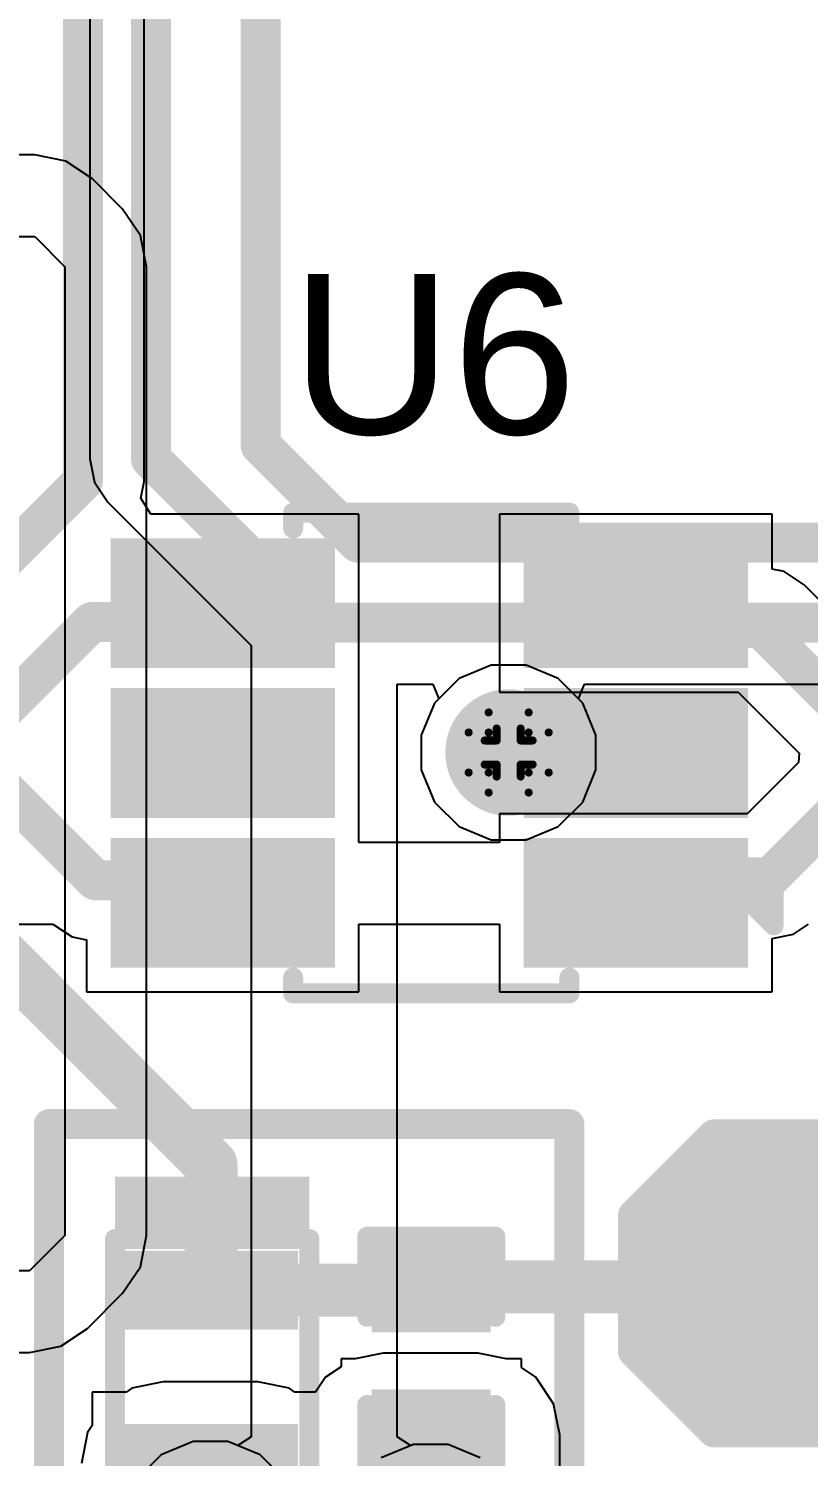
# Model space of a CAD drawing. Header units: inches. Extents: x -3 to 5259, y -3 to 5282.
# Drawn here: x 5.08 to 10.03, y 20.92 to 29.97 of the extents above; entities that cross this region are included whole.
import ezdxf

# ---------------------------------------------------------------- set-up
doc = ezdxf.new("R2010")
doc.units = ezdxf.units.IN
for name, color, linetype in [('Bottom Layer', 5, 'Continuous'), ('Bottom Solder', 6, 'Continuous'), ('Drill Drawing', 1, 'Continuous'), ('Layer 1', 16, 'Continuous'), ('Layer 2', 76, 'Continuous'), ('Top Layer', 1, 'Continuous'), ('Top Overlay', 2, 'Continuous'), ('Top Paste', 8, 'Continuous'), ('Top Solder', 216, 'Continuous'), ('Via Holes', 16, 'Continuous')]:
    doc.layers.add(name, color=color, linetype=linetype)
doc.styles.add('Arial', font='', dxfattribs={"height": 0.2})
doc.styles.get('Arial').set_extended_font_data('Arial')

# ---------------------------------------------------------------- blocks, each defined once
blk = doc.blocks.new('SOT_23_6_22')
at = {"layer": 'Top Layer'}
for points in [[(-1.92, 1.26), (-0.7, 1.26), (-0.7, 0.64), (-1.92, 0.64)], [(0.7, 1.26), (1.92, 1.26), (1.92, 0.64), (0.7, 0.64)], [(-1.92, 0.31), (-0.7, 0.31), (-0.7, -0.31), (-1.92, -0.31)], [(0.7, 0.31), (1.92, 0.31), (1.92, -0.31), (0.7, -0.31)], [(-1.92, -0.64), (-0.7, -0.64), (-0.7, -1.26), (-1.92, -1.26)], [(0.7, -0.64), (1.92, -0.64), (1.92, -1.26), (0.7, -1.26)]]:
    blk.add_hatch(color=1, dxfattribs=at).paths.add_polyline_path(points)
at = {"layer": 'Top Paste'}
for points in [[(-1.92, 1.26), (-0.7, 1.26), (-0.7, 0.64), (-1.92, 0.64)], [(0.7, 1.26), (1.92, 1.26), (1.92, 0.64), (0.7, 0.64)], [(-1.92, 0.31), (-0.7, 0.31), (-0.7, -0.31), (-1.92, -0.31)], [(0.7, 0.31), (1.92, 0.31), (1.92, -0.31), (0.7, -0.31)], [(-1.92, -0.64), (-0.7, -0.64), (-0.7, -1.26), (-1.92, -1.26)], [(0.7, -0.64), (1.92, -0.64), (1.92, -1.26), (0.7, -1.26)]]:
    blk.add_hatch(color=8, dxfattribs=at).paths.add_polyline_path(points)
at = {"layer": 'Top Solder'}
for points in [[(-2.0216, 1.3616), (-0.5984, 1.3616), (-0.5984, 0.5384), (-2.0216, 0.5384)], [(0.5984, 1.3616), (2.0216, 1.3616), (2.0216, 0.5384), (0.5984, 0.5384)], [(-2.0216, 0.4116), (-0.5984, 0.4116), (-0.5984, -0.4116), (-2.0216, -0.4116)], [(0.5984, 0.4116), (2.0216, 0.4116), (2.0216, -0.4116), (0.5984, -0.4116)], [(-2.0216, -0.5384), (-0.5984, -0.5384), (-0.5984, -1.3616), (-2.0216, -1.3616)], [(0.5984, -0.5384), (2.0216, -0.5384), (2.0216, -1.3616), (0.5984, -1.3616)]]:
    blk.add_hatch(color=216, dxfattribs=at).paths.add_polyline_path(points)
at = {"layer": 'Top Overlay'}
for points in [[(0.8636, 1.524, 0.127, 0.127, 0), (-0.889, 1.524, 0.127, 0.127, 0)], [(-0.889, 1.524, 0.127, 0.127, 0), (-0.889, 1.424, 0.127, 0.127, 0)], [(0.8636, 1.524, 0.127, 0.127, 0), (0.8636, 1.424, 0.127, 0.127, 0)], [(-2.0574, 0.9652, 0.127, 0.127, 0), (-2.1844, 1.0922, 0.127, 0.127, 0)], [(-2.1844, 1.0922, 0.127, 0.127, 0), (-2.1844, 0.8382, 0.127, 0.127, 0)], [(-2.0574, 0.9652, 0.127, 0.127, 0), (-2.1844, 0.8382, 0.127, 0.127, 0)], [(-0.889, -1.524, 0.127, 0.127, 0), (-0.889, -1.424, 0.127, 0.127, 0)], [(0.8636, -1.424, 0.127, 0.127, 0), (0.8636, -1.524, 0.127, 0.127, 0)], [(0.8636, -1.524, 0.127, 0.127, 0), (-0.889, -1.524, 0.127, 0.127, 0)]]:
    blk.add_lwpolyline(points, format="xyseb", dxfattribs=at)
for points in [[(-0.9207, 1.524, 0.0635, 0.0635, 1), (-0.8572, 1.524, 0.0635, 0.0635, 1)], [(-0.9207, 1.524, 0.0635, 0.0635, 1), (-0.8572, 1.524, 0.0635, 0.0635, 1)], [(0.8318, 1.524, 0.0635, 0.0635, 1), (0.8953, 1.524, 0.0635, 0.0635, 1)], [(0.8318, 1.524, 0.0635, 0.0635, 1), (0.8953, 1.524, 0.0635, 0.0635, 1)], [(-0.9207, 1.424, 0.0635, 0.0635, 1), (-0.8572, 1.424, 0.0635, 0.0635, 1)], [(0.8318, 1.424, 0.0635, 0.0635, 1), (0.8953, 1.424, 0.0635, 0.0635, 1)], [(-2.2161, 1.0922, 0.0635, 0.0635, 1), (-2.1526, 1.0922, 0.0635, 0.0635, 1)], [(-2.2161, 1.0922, 0.0635, 0.0635, 1), (-2.1526, 1.0922, 0.0635, 0.0635, 1)], [(-2.0892, 0.9652, 0.0635, 0.0635, 1), (-2.0257, 0.9652, 0.0635, 0.0635, 1)], [(-2.0892, 0.9652, 0.0635, 0.0635, 1), (-2.0257, 0.9652, 0.0635, 0.0635, 1)], [(-2.2161, 0.8382, 0.0635, 0.0635, 1), (-2.1526, 0.8382, 0.0635, 0.0635, 1)], [(-2.2161, 0.8382, 0.0635, 0.0635, 1), (-2.1526, 0.8382, 0.0635, 0.0635, 1)], [(-0.9207, -1.424, 0.0635, 0.0635, 1), (-0.8572, -1.424, 0.0635, 0.0635, 1)], [(0.8318, -1.424, 0.0635, 0.0635, 1), (0.8953, -1.424, 0.0635, 0.0635, 1)], [(-0.9207, -1.524, 0.0635, 0.0635, 1), (-0.8572, -1.524, 0.0635, 0.0635, 1)], [(-0.9207, -1.524, 0.0635, 0.0635, 1), (-0.8572, -1.524, 0.0635, 0.0635, 1)], [(0.8318, -1.524, 0.0635, 0.0635, 1), (0.8953, -1.524, 0.0635, 0.0635, 1)], [(0.8318, -1.524, 0.0635, 0.0635, 1), (0.8953, -1.524, 0.0635, 0.0635, 1)]]:
    blk.add_lwpolyline(points, format="xyseb", close=True, dxfattribs=at)
blk = doc.blocks.new('T__________28')
at = {"layer": 'Top Layer'}
blk.add_hatch(color=1, dxfattribs=at).paths.add_polyline_path([(0.381, 0.762), (-0.381, 0.762), (-0.762, 0.381), (-0.762, -0.381), (-0.381, -0.762), (0.381, -0.762), (0.762, -0.381), (0.762, 0.381)])
at = {"layer": 'Top Paste'}
blk.add_hatch(color=8, dxfattribs=at).paths.add_polyline_path([(0.381, 0.762), (-0.381, 0.762), (-0.762, 0.381), (-0.762, -0.381), (-0.381, -0.762), (0.381, -0.762), (0.762, -0.381), (0.762, 0.381)])
at = {"layer": 'Top Solder'}
blk.add_hatch(color=216, dxfattribs=at).paths.add_polyline_path([(0.4318, 0.8636), (-0.4318, 0.8636), (-0.8636, 0.4318), (-0.8636, -0.4318), (-0.4318, -0.8636), (0.4318, -0.8636), (0.8636, -0.4318), (0.8636, 0.4318)])
at = {"layer": 'Top Overlay'}
for points in [[(-0.9398, 0.4318, 0.2, 0.2, 0), (-0.4318, 0.9398, 0.2, 0.2, 0)], [(-0.4318, 0.9398, 0.2, 0.2, 0), (0.4318, 0.9398, 0.2, 0.2, 0)], [(0.4318, 0.9398, 0.2, 0.2, 0), (0.9398, 0.4318, 0.2, 0.2, 0)], [(-0.9398, -0.4318, 0.2, 0.2, 0), (-0.9398, 0.4318, 0.2, 0.2, 0)], [(0.9398, -0.4318, 0.2, 0.2, 0), (0.9398, 0.4318, 0.2, 0.2, 0)], [(-0.9398, -0.4318, 0.2, 0.2, 0), (-0.4318, -0.9398, 0.2, 0.2, 0)], [(0.4318, -0.9398, 0.2, 0.2, 0), (0.9398, -0.4318, 0.2, 0.2, 0)], [(-0.4318, -0.9398, 0.2, 0.2, 0), (0.4318, -0.9398, 0.2, 0.2, 0)]]:
    blk.add_lwpolyline(points, format="xyseb", dxfattribs=at)
for points in [[(-0.4818, 0.9398, 0.1, 0.1, 1), (-0.3818, 0.9398, 0.1, 0.1, 1)], [(-0.4818, 0.9398, 0.1, 0.1, 1), (-0.3818, 0.9398, 0.1, 0.1, 1)], [(0.3818, 0.9398, 0.1, 0.1, 1), (0.4818, 0.9398, 0.1, 0.1, 1)], [(0.3818, 0.9398, 0.1, 0.1, 1), (0.4818, 0.9398, 0.1, 0.1, 1)], [(-0.9898, 0.4318, 0.1, 0.1, 1), (-0.8898, 0.4318, 0.1, 0.1, 1)], [(-0.9898, 0.4318, 0.1, 0.1, 1), (-0.8898, 0.4318, 0.1, 0.1, 1)], [(0.8898, 0.4318, 0.1, 0.1, 1), (0.9898, 0.4318, 0.1, 0.1, 1)], [(0.8898, 0.4318, 0.1, 0.1, 1), (0.9898, 0.4318, 0.1, 0.1, 1)], [(-0.9898, -0.4318, 0.1, 0.1, 1), (-0.8898, -0.4318, 0.1, 0.1, 1)], [(-0.9898, -0.4318, 0.1, 0.1, 1), (-0.8898, -0.4318, 0.1, 0.1, 1)], [(0.8898, -0.4318, 0.1, 0.1, 1), (0.9898, -0.4318, 0.1, 0.1, 1)], [(0.8898, -0.4318, 0.1, 0.1, 1), (0.9898, -0.4318, 0.1, 0.1, 1)], [(-0.4818, -0.9398, 0.1, 0.1, 1), (-0.3818, -0.9398, 0.1, 0.1, 1)], [(-0.4818, -0.9398, 0.1, 0.1, 1), (-0.3818, -0.9398, 0.1, 0.1, 1)], [(0.3818, -0.9398, 0.1, 0.1, 1), (0.4818, -0.9398, 0.1, 0.1, 1)], [(0.3818, -0.9398, 0.1, 0.1, 1), (0.4818, -0.9398, 0.1, 0.1, 1)]]:
    blk.add_lwpolyline(points, format="xyseb", close=True, dxfattribs=at)
blk = doc.blocks.new('D_____1610_209')
at = {"layer": 'Top Layer'}
for points in [[(-0.75, -0.5), (-0.75, 0.5), (-0.35, 0.5), (-0.35, -0.5)], [(0.35, -0.5), (0.35, 0.5), (0.75, 0.5), (0.75, -0.5)]]:
    blk.add_hatch(color=1, dxfattribs=at).paths.add_polyline_path(points)
at = {"layer": 'Top Overlay'}
blk.add_hatch(color=2, dxfattribs=at).paths.add_polyline_path([(-1.27, -0.6096), (-0.8739, -0.6096), (-0.8739, 0.6239), (-1.27, 0.6239)])
at = {"layer": 'Top Paste'}
for points in [[(-0.75, -0.5), (-0.75, 0.5), (-0.35, 0.5), (-0.35, -0.5)], [(0.35, -0.5), (0.35, 0.5), (0.75, 0.5), (0.75, -0.5)]]:
    blk.add_hatch(color=8, dxfattribs=at).paths.add_polyline_path(points)
at = {"layer": 'Top Solder'}
for points in [[(-0.8008, -0.5508), (-0.8008, 0.5508), (-0.2992, 0.5508), (-0.2992, -0.5508)], [(0.2992, -0.5508), (0.2992, 0.5508), (0.8008, 0.5508), (0.8008, -0.5508)]]:
    blk.add_hatch(color=216, dxfattribs=at).paths.add_polyline_path(points)
at = {"layer": 'Top Overlay'}
for points in [[(-0.8739, -0.6096, 0.127, 0.127, 0), (-0.8739, 0.6238, 0.127, 0.127, 0)], [(0.8778, 0.6238, 0.127, 0.127, 0), (-0.8739, 0.6238, 0.127, 0.127, 0)], [(0.8778, -0.6096, 0.127, 0.127, 0), (0.8778, 0.6238, 0.127, 0.127, 0)], [(0.8778, -0.6096, 0.127, 0.127, 0), (-0.8739, -0.6096, 0.127, 0.127, 0)]]:
    blk.add_lwpolyline(points, format="xyseb", dxfattribs=at)
for points in [[(-0.9056, 0.6238, 0.0635, 0.0635, 1), (-0.8421, 0.6238, 0.0635, 0.0635, 1)], [(-0.9056, 0.6238, 0.0635, 0.0635, 1), (-0.8421, 0.6238, 0.0635, 0.0635, 1)], [(0.8461, 0.6238, 0.0635, 0.0635, 1), (0.9096, 0.6238, 0.0635, 0.0635, 1)], [(0.8461, 0.6238, 0.0635, 0.0635, 1), (0.9096, 0.6238, 0.0635, 0.0635, 1)], [(-0.9056, -0.6096, 0.0635, 0.0635, 1), (-0.8421, -0.6096, 0.0635, 0.0635, 1)], [(-0.9056, -0.6096, 0.0635, 0.0635, 1), (-0.8421, -0.6096, 0.0635, 0.0635, 1)], [(0.8461, -0.6096, 0.0635, 0.0635, 1), (0.9096, -0.6096, 0.0635, 0.0635, 1)], [(0.8461, -0.6096, 0.0635, 0.0635, 1), (0.9096, -0.6096, 0.0635, 0.0635, 1)]]:
    blk.add_lwpolyline(points, format="xyseb", close=True, dxfattribs=at)
blk = doc.blocks.new('C___0402_247')
at = {"layer": 'Top Layer'}
for points in [[(-0.6985, -0.3175), (-0.6985, 0.3175), (-0.2413, 0.3175), (-0.2413, -0.3175)], [(0.2413, -0.3175), (0.2413, 0.3175), (0.6985, 0.3175), (0.6985, -0.3175)]]:
    blk.add_hatch(color=1, dxfattribs=at).paths.add_polyline_path(points)
at = {"layer": 'Top Paste'}
for points in [[(-0.6985, -0.3175), (-0.6985, 0.3175), (-0.2413, 0.3175), (-0.2413, -0.3175)], [(0.2413, -0.3175), (0.2413, 0.3175), (0.6985, 0.3175), (0.6985, -0.3175)]]:
    blk.add_hatch(color=8, dxfattribs=at).paths.add_polyline_path(points)
at = {"layer": 'Top Solder'}
for points in [[(-0.7585, -0.3775), (-0.7585, 0.3775), (-0.1813, 0.3775), (-0.1813, -0.3775)], [(0.1813, -0.3775), (0.1813, 0.3775), (0.7585, 0.3775), (0.7585, -0.3775)]]:
    blk.add_hatch(color=216, dxfattribs=at).paths.add_polyline_path(points)
at = {"layer": 'Top Overlay'}
for points in [[(-0.7874, -0.4064, 0.127, 0.127, 0), (-0.7874, 0.4064, 0.127, 0.127, 0)], [(-0.2794, 0.4064, 0.127, 0.127, 0), (-0.7874, 0.4064, 0.127, 0.127, 0)], [(0.7874, 0.4064, 0.127, 0.127, 0), (0.2794, 0.4064, 0.127, 0.127, 0)], [(0.7874, -0.4064, 0.127, 0.127, 0), (0.7874, 0.4064, 0.127, 0.127, 0)], [(-0.2794, -0.4064, 0.127, 0.127, 0), (-0.7874, -0.4064, 0.127, 0.127, 0)], [(0.7874, -0.4064, 0.127, 0.127, 0), (0.2794, -0.4064, 0.127, 0.127, 0)]]:
    blk.add_lwpolyline(points, format="xyseb", dxfattribs=at)
for points in [[(-0.8191, 0.4064, 0.0635, 0.0635, 1), (-0.7556, 0.4064, 0.0635, 0.0635, 1)], [(-0.8191, 0.4064, 0.0635, 0.0635, 1), (-0.7556, 0.4064, 0.0635, 0.0635, 1)], [(-0.3111, 0.4064, 0.0635, 0.0635, 1), (-0.2477, 0.4064, 0.0635, 0.0635, 1)], [(0.2477, 0.4064, 0.0635, 0.0635, 1), (0.3111, 0.4064, 0.0635, 0.0635, 1)], [(0.7556, 0.4064, 0.0635, 0.0635, 1), (0.8191, 0.4064, 0.0635, 0.0635, 1)], [(0.7556, 0.4064, 0.0635, 0.0635, 1), (0.8191, 0.4064, 0.0635, 0.0635, 1)], [(-0.8191, -0.4064, 0.0635, 0.0635, 1), (-0.7556, -0.4064, 0.0635, 0.0635, 1)], [(-0.8191, -0.4064, 0.0635, 0.0635, 1), (-0.7556, -0.4064, 0.0635, 0.0635, 1)], [(-0.3111, -0.4064, 0.0635, 0.0635, 1), (-0.2477, -0.4064, 0.0635, 0.0635, 1)], [(0.2477, -0.4064, 0.0635, 0.0635, 1), (0.3111, -0.4064, 0.0635, 0.0635, 1)], [(0.7556, -0.4064, 0.0635, 0.0635, 1), (0.8191, -0.4064, 0.0635, 0.0635, 1)], [(0.7556, -0.4064, 0.0635, 0.0635, 1), (0.8191, -0.4064, 0.0635, 0.0635, 1)]]:
    blk.add_lwpolyline(points, format="xyseb", close=True, dxfattribs=at)

msp = doc.modelspace()

# ---------------------------------------------------------------- hatches: boundary and pattern name
at = {"layer": 'Bottom Layer'}
h = msp.add_hatch(color=5, dxfattribs=at)
edge = h.paths.add_edge_path()
edge.add_arc((8.1234, 25.3842), 0.3, 0, 360)
at = {"layer": 'Bottom Solder'}
h = msp.add_hatch(color=6, dxfattribs=at)
edge = h.paths.add_edge_path()
edge.add_arc((8.1234, 25.3842), 0.4016, 0, 360)
at = {"layer": 'Layer 1'}
h = msp.add_hatch(color=16, dxfattribs=at)
edge = h.paths.add_edge_path()
edge.add_arc((8.1234, 25.3842), 0.3, 0, 360)
at = {"layer": 'Layer 2'}
h = msp.add_hatch(color=76, dxfattribs=at)
edge = h.paths.add_edge_path()
edge.add_arc((8.1234, 25.3842), 0.3, 0, 360)
at = {"layer": 'Top Layer'}
h = msp.add_hatch(color=1, dxfattribs=at)
edge = h.paths.add_edge_path()
edge.add_arc((8.1234, 25.3842), 0.3, 0, 360)
for points in [[(8.93, 25.0835), (8.93, 25.6856), (8.1234, 25.6856), (8.1234, 25.0835)], [(7.9301, 21.0566), (7.328, 21.0566), (7.328, 20.4423), (7.9301, 20.4423)]]:
    msp.add_hatch(color=1, dxfattribs=at).paths.add_polyline_path(points)
at = {"layer": 'Top Solder'}
h = msp.add_hatch(color=216, dxfattribs=at)
edge = h.paths.add_edge_path()
edge.add_arc((8.1234, 25.3842), 0.4016, 0, 360)
at = {"layer": 'Via Holes'}
h = msp.add_hatch(color=7, dxfattribs=at)
edge = h.paths.add_edge_path()
edge.add_arc((8.1234, 25.3842), 0.15, 0, 360)

# ---------------------------------------------------------------- linework, layer by layer
at = {"layer": 'Bottom Layer'}
for p, q in [((8.0132, 25.9382), (7.8095, 25.8539)), ((8.2336, 25.9382), (8.0132, 25.9382)), ((8.4372, 25.8539), (8.2336, 25.9382)), ((7.8095, 25.8539), (7.6537, 25.698)), ((8.593, 25.698), (8.4372, 25.8539)), ((7.6537, 25.698), (7.5694, 25.4944)), ((8.6774, 25.4944), (8.593, 25.698)), ((7.5694, 25.4944), (7.5694, 25.274)), ((8.6774, 25.274), (8.6774, 25.4944)), ((7.5694, 25.274), (7.6537, 25.0704)), ((8.593, 25.0704), (8.6774, 25.274)), ((7.6537, 25.0704), (7.8095, 24.9146)), ((8.4372, 24.9146), (8.593, 25.0704)), ((7.8095, 24.9146), (8.0132, 24.8302)), ((8.2336, 24.8302), (8.4372, 24.9146)), ((8.0132, 24.8302), (8.2336, 24.8302)), ((6.1222, 21.0148), (5.9186, 20.9305)), ((6.3426, 21.0148), (6.1222, 21.0148)), ((6.5462, 20.9305), (6.3426, 21.0148)), ((5.9186, 20.9305), (5.7628, 20.7746)), ((6.7021, 20.7746), (6.5462, 20.9305)), ((7.5192, 20.9964), (7.3156, 20.912)), ((7.7396, 20.9964), (7.5192, 20.9964)), ((7.9432, 20.912), (7.7396, 20.9964))]:
    msp.add_line(p, q, dxfattribs=at)
at = {"layer": 'Drill Drawing'}
for points in [[(7.9964, 25.5112, 0.0508, 0.0508, 0), (7.9964, 25.6382, 0.0508, 0.0508, 0)], [(7.9964, 25.6382, 0.0508, 0.0508, 0), (8.2504, 25.6382, 0.0508, 0.0508, 0)], [(8.2504, 25.5112, 0.0508, 0.0508, 0), (8.2504, 25.6382, 0.0508, 0.0508, 0)], [(7.8694, 25.2572, 0.0508, 0.0508, 0), (7.8694, 25.5112, 0.0508, 0.0508, 0)], [(7.8694, 25.5112, 0.0508, 0.0508, 0), (7.9964, 25.5112, 0.0508, 0.0508, 0)], [(8.0472, 25.4604, 0.0508, 0.0508, 0), (8.0472, 25.5366, 0.0508, 0.0508, 0)], [(8.0472, 25.5366, 0.0508, 0.0508, 0), (8.1996, 25.5366, 0.0508, 0.0508, 0)], [(8.1996, 25.4604, 0.0508, 0.0508, 0), (8.1996, 25.5366, 0.0508, 0.0508, 0)], [(8.2504, 25.5112, 0.0508, 0.0508, 0), (8.3774, 25.5112, 0.0508, 0.0508, 0)], [(8.3774, 25.2572, 0.0508, 0.0508, 0), (8.3774, 25.5112, 0.0508, 0.0508, 0)], [(7.971, 25.308, 0.0508, 0.0508, 0), (7.971, 25.4604, 0.0508, 0.0508, 0)], [(7.971, 25.4604, 0.0508, 0.0508, 0), (8.0472, 25.4604, 0.0508, 0.0508, 0)], [(8.1996, 25.4604, 0.0508, 0.0508, 0), (8.2758, 25.4604, 0.0508, 0.0508, 0)], [(8.2758, 25.308, 0.0508, 0.0508, 0), (8.2758, 25.4604, 0.0508, 0.0508, 0)], [(7.8694, 25.2572, 0.0508, 0.0508, 0), (7.9964, 25.2572, 0.0508, 0.0508, 0)], [(7.971, 25.308, 0.0508, 0.0508, 0), (8.0472, 25.308, 0.0508, 0.0508, 0)], [(7.9964, 25.1302, 0.0508, 0.0508, 0), (7.9964, 25.2572, 0.0508, 0.0508, 0)], [(8.0472, 25.2318, 0.0508, 0.0508, 0), (8.0472, 25.308, 0.0508, 0.0508, 0)], [(8.1996, 25.308, 0.0508, 0.0508, 0), (8.2758, 25.308, 0.0508, 0.0508, 0)], [(8.1996, 25.2318, 0.0508, 0.0508, 0), (8.1996, 25.308, 0.0508, 0.0508, 0)], [(8.2504, 25.2572, 0.0508, 0.0508, 0), (8.3774, 25.2572, 0.0508, 0.0508, 0)], [(8.2504, 25.1302, 0.0508, 0.0508, 0), (8.2504, 25.2572, 0.0508, 0.0508, 0)], [(8.0472, 25.2318, 0.0508, 0.0508, 0), (8.1996, 25.2318, 0.0508, 0.0508, 0)], [(7.9964, 25.1302, 0.0508, 0.0508, 0), (8.2504, 25.1302, 0.0508, 0.0508, 0)]]:
    msp.add_lwpolyline(points, format="xyseb", dxfattribs=at)
for points in [[(7.9837, 25.6382, 0.0254, 0.0254, 1), (8.0091, 25.6382, 0.0254, 0.0254, 1)], [(7.9837, 25.6382, 0.0254, 0.0254, 1), (8.0091, 25.6382, 0.0254, 0.0254, 1)], [(8.2377, 25.6382, 0.0254, 0.0254, 1), (8.2631, 25.6382, 0.0254, 0.0254, 1)], [(8.2377, 25.6382, 0.0254, 0.0254, 1), (8.2631, 25.6382, 0.0254, 0.0254, 1)], [(7.8567, 25.5112, 0.0254, 0.0254, 1), (7.8821, 25.5112, 0.0254, 0.0254, 1)], [(7.8567, 25.5112, 0.0254, 0.0254, 1), (7.8821, 25.5112, 0.0254, 0.0254, 1)], [(7.9837, 25.5112, 0.0254, 0.0254, 1), (8.0091, 25.5112, 0.0254, 0.0254, 1)], [(7.9837, 25.5112, 0.0254, 0.0254, 1), (8.0091, 25.5112, 0.0254, 0.0254, 1)], [(8.0345, 25.5366, 0.0254, 0.0254, 1), (8.0599, 25.5366, 0.0254, 0.0254, 1)], [(8.0345, 25.5366, 0.0254, 0.0254, 1), (8.0599, 25.5366, 0.0254, 0.0254, 1)], [(8.1869, 25.5366, 0.0254, 0.0254, 1), (8.2123, 25.5366, 0.0254, 0.0254, 1)], [(8.1869, 25.5366, 0.0254, 0.0254, 1), (8.2123, 25.5366, 0.0254, 0.0254, 1)], [(8.2377, 25.5112, 0.0254, 0.0254, 1), (8.2631, 25.5112, 0.0254, 0.0254, 1)], [(8.2377, 25.5112, 0.0254, 0.0254, 1), (8.2631, 25.5112, 0.0254, 0.0254, 1)], [(8.3647, 25.5112, 0.0254, 0.0254, 1), (8.3901, 25.5112, 0.0254, 0.0254, 1)], [(8.3647, 25.5112, 0.0254, 0.0254, 1), (8.3901, 25.5112, 0.0254, 0.0254, 1)], [(7.9583, 25.4604, 0.0254, 0.0254, 1), (7.9837, 25.4604, 0.0254, 0.0254, 1)], [(7.9583, 25.4604, 0.0254, 0.0254, 1), (7.9837, 25.4604, 0.0254, 0.0254, 1)], [(8.0345, 25.4604, 0.0254, 0.0254, 1), (8.0599, 25.4604, 0.0254, 0.0254, 1)], [(8.0345, 25.4604, 0.0254, 0.0254, 1), (8.0599, 25.4604, 0.0254, 0.0254, 1)], [(8.1869, 25.4604, 0.0254, 0.0254, 1), (8.2123, 25.4604, 0.0254, 0.0254, 1)], [(8.1869, 25.4604, 0.0254, 0.0254, 1), (8.2123, 25.4604, 0.0254, 0.0254, 1)], [(8.2631, 25.4604, 0.0254, 0.0254, 1), (8.2885, 25.4604, 0.0254, 0.0254, 1)], [(8.2631, 25.4604, 0.0254, 0.0254, 1), (8.2885, 25.4604, 0.0254, 0.0254, 1)], [(7.8567, 25.2572, 0.0254, 0.0254, 1), (7.8821, 25.2572, 0.0254, 0.0254, 1)], [(7.8567, 25.2572, 0.0254, 0.0254, 1), (7.8821, 25.2572, 0.0254, 0.0254, 1)], [(7.9583, 25.308, 0.0254, 0.0254, 1), (7.9837, 25.308, 0.0254, 0.0254, 1)], [(7.9583, 25.308, 0.0254, 0.0254, 1), (7.9837, 25.308, 0.0254, 0.0254, 1)], [(7.9837, 25.2572, 0.0254, 0.0254, 1), (8.0091, 25.2572, 0.0254, 0.0254, 1)], [(7.9837, 25.2572, 0.0254, 0.0254, 1), (8.0091, 25.2572, 0.0254, 0.0254, 1)], [(8.0345, 25.308, 0.0254, 0.0254, 1), (8.0599, 25.308, 0.0254, 0.0254, 1)], [(8.0345, 25.308, 0.0254, 0.0254, 1), (8.0599, 25.308, 0.0254, 0.0254, 1)], [(8.1869, 25.308, 0.0254, 0.0254, 1), (8.2123, 25.308, 0.0254, 0.0254, 1)], [(8.1869, 25.308, 0.0254, 0.0254, 1), (8.2123, 25.308, 0.0254, 0.0254, 1)], [(8.2377, 25.2572, 0.0254, 0.0254, 1), (8.2631, 25.2572, 0.0254, 0.0254, 1)], [(8.2377, 25.2572, 0.0254, 0.0254, 1), (8.2631, 25.2572, 0.0254, 0.0254, 1)], [(8.2631, 25.308, 0.0254, 0.0254, 1), (8.2885, 25.308, 0.0254, 0.0254, 1)], [(8.2631, 25.308, 0.0254, 0.0254, 1), (8.2885, 25.308, 0.0254, 0.0254, 1)], [(8.3647, 25.2572, 0.0254, 0.0254, 1), (8.3901, 25.2572, 0.0254, 0.0254, 1)], [(8.3647, 25.2572, 0.0254, 0.0254, 1), (8.3901, 25.2572, 0.0254, 0.0254, 1)], [(8.0345, 25.2318, 0.0254, 0.0254, 1), (8.0599, 25.2318, 0.0254, 0.0254, 1)], [(8.0345, 25.2318, 0.0254, 0.0254, 1), (8.0599, 25.2318, 0.0254, 0.0254, 1)], [(8.1869, 25.2318, 0.0254, 0.0254, 1), (8.2123, 25.2318, 0.0254, 0.0254, 1)], [(8.1869, 25.2318, 0.0254, 0.0254, 1), (8.2123, 25.2318, 0.0254, 0.0254, 1)], [(7.9837, 25.1302, 0.0254, 0.0254, 1), (8.0091, 25.1302, 0.0254, 0.0254, 1)], [(7.9837, 25.1302, 0.0254, 0.0254, 1), (8.0091, 25.1302, 0.0254, 0.0254, 1)], [(8.2377, 25.1302, 0.0254, 0.0254, 1), (8.2631, 25.1302, 0.0254, 0.0254, 1)], [(8.2377, 25.1302, 0.0254, 0.0254, 1), (8.2631, 25.1302, 0.0254, 0.0254, 1)]]:
    msp.add_lwpolyline(points, format="xyseb", close=True, dxfattribs=at)
at = {"layer": 'Layer 1'}
for p, q in [((5.1171, 29.1735), (4.1292, 29.1735)), ((5.3154, 29.1341), (5.1171, 29.1735)), ((5.4834, 29.0218), (5.3154, 29.1341)), ((5.6748, 28.8303), (5.4834, 29.0218)), ((5.7871, 28.6623), (5.6748, 28.8303)), ((4.1292, 28.6556), (5.1171, 28.6556)), ((5.1171, 28.6556), (5.3086, 28.4641)), ((5.8266, 28.4641), (5.7871, 28.6623)), ((5.3086, 28.4641), (5.3086, 22.3219)), ((5.8266, 22.3219), (5.8266, 28.4641)), ((5.3086, 22.3219), (5.0847, 22.098)), ((5.7871, 22.1237), (5.8266, 22.3219)), ((5.0847, 22.098), (4.2108, 22.098)), ((5.6748, 21.9557), (5.7871, 22.1237)), ((5.451, 21.7318), (5.6748, 21.9557)), ((5.2829, 21.6195), (5.4509, 21.7318)), ((5.4509, 21.7318), (5.451, 21.7318)), ((4.2108, 21.58), (5.0847, 21.58)), ((5.0847, 21.58), (5.2829, 21.6195)), ((5.0847, 21.58), (5.0847, 21.58))]:
    msp.add_line(p, q, dxfattribs=at)
at = {"layer": 'Layer 2'}
for p, q in [((5.4661, 42.2674), (5.4661, 27.2469)), ((5.4661, 27.2469), (5.4957, 27.0982)), ((5.4957, 27.0982), (5.5799, 26.9722)), ((5.5799, 26.9722), (6.4895, 26.0625)), ((6.4895, 26.0625), (6.4895, 21.0454)), ((7.4168, 21.0454), (7.4168, 25.8186)), ((7.4168, 25.8186), (7.6415, 25.8186)), ((7.6415, 25.8186), (7.6804, 25.7247)), ((8.5663, 25.7247), (8.6052, 25.8186)), ((8.6052, 25.8186), (10.2443, 25.8186)), ((7.6804, 25.7247), (7.6537, 25.698)), ((8.593, 25.698), (8.5663, 25.7247)), ((7.6537, 25.698), (7.5694, 25.4944)), ((8.6774, 25.4944), (8.593, 25.698)), ((7.5694, 25.4944), (7.5694, 25.274)), ((8.6774, 25.274), (8.6774, 25.4944)), ((7.5694, 25.274), (7.6537, 25.0704)), ((8.593, 25.0704), (8.6774, 25.274)), ((7.6537, 25.0704), (7.8095, 24.9146)), ((8.4372, 24.9146), (8.593, 25.0704)), ((7.8095, 24.9146), (8.0132, 24.8302)), ((8.2336, 24.8302), (8.4372, 24.9146)), ((8.0132, 24.8302), (8.2336, 24.8302)), ((6.1222, 21.0148), (5.9186, 20.9305)), ((6.3426, 21.0148), (6.1222, 21.0148)), ((6.4051, 20.9889), (6.3426, 21.0148)), ((6.4895, 21.0454), (6.4051, 20.9889)), ((7.5013, 20.9889), (7.4168, 21.0454)), ((5.9186, 20.9305), (5.7628, 20.7746)), ((7.5192, 20.9964), (7.5013, 20.9889)), ((7.7396, 20.9964), (7.5192, 20.9964)), ((7.9432, 20.912), (7.7396, 20.9964))]:
    msp.add_line(p, q, dxfattribs=at)
for points in [[(6.5495, 27.3341, 0.254, 0.254, 0), (6.5495, 49.6486, 0.254, 0.254, 0)], [(5.8545, 27.2469, 0.254, 0.254, 0), (5.8545, 42.6624, 0.254, 0.254, 0)], [(6.5495, 27.3341, 0.254, 0.254, 0), (7.1685, 26.7151, 0.254, 0.254, 0)], [(5.8545, 27.2469, 0.254, 0.254, 0), (6.8944, 26.2071, 0.254, 0.254, 0)], [(7.1685, 26.7151, 0.254, 0.254, 0), (63.289, 26.7151, 0.254, 0.254, 0)], [(6.8944, 26.2071, 0.254, 0.254, 0), (62.8509, 26.2071, 0.254, 0.254, 0)]]:
    msp.add_lwpolyline(points, format="xyseb", dxfattribs=at)
for points in [[(6.486, 27.3341, 0.127, 0.127, 1), (6.613, 27.3341, 0.127, 0.127, 1)], [(6.486, 27.3341, 0.127, 0.127, 1), (6.613, 27.3341, 0.127, 0.127, 1)], [(5.791, 27.2469, 0.127, 0.127, 1), (5.918, 27.2469, 0.127, 0.127, 1)], [(5.791, 27.2469, 0.127, 0.127, 1), (5.918, 27.2469, 0.127, 0.127, 1)], [(7.105, 26.7151, 0.127, 0.127, 1), (7.232, 26.7151, 0.127, 0.127, 1)], [(7.105, 26.7151, 0.127, 0.127, 1), (7.232, 26.7151, 0.127, 0.127, 1)], [(6.8309, 26.2071, 0.127, 0.127, 1), (6.9579, 26.2071, 0.127, 0.127, 1)], [(6.8309, 26.2071, 0.127, 0.127, 1), (6.9579, 26.2071, 0.127, 0.127, 1)]]:
    msp.add_lwpolyline(points, format="xyseb", close=True, dxfattribs=at)
at = {"layer": 'Top Layer'}
for p, q in [((5.8108, 27.1036), (5.8108, 30.3535)), ((5.7895, 26.9965), (5.8108, 27.1036)), ((5.854, 26.8949), (5.7895, 26.9965)), ((7.174, 26.8949), (5.854, 26.8949)), ((7.174, 25.7669), (7.174, 26.8949)), ((9.794, 26.8949), (8.066, 26.8949)), ((8.066, 26.8949), (8.066, 25.7669)), ((9.794, 26.5473), (9.794, 26.8949)), ((9.8715, 26.5319), (9.794, 26.5473)), ((9.9975, 26.4476), (9.8715, 26.5319)), ((10.4526, 25.9926), (9.9975, 26.4476)), ((7.174, 24.9949), (7.174, 25.7669)), ((7.174, 25.7669), (7.174, 25.7669)), ((8.066, 25.7669), (9.5795, 25.7669)), ((9.5795, 25.7669), (9.9673, 25.3791)), ((9.9673, 25.3791), (9.9615, 25.3203)), ((9.9615, 25.3203), (9.6361, 24.9949)), ((7.174, 24.8139), (7.174, 24.9949)), ((7.174, 24.9949), (7.174, 24.9949)), ((9.6361, 24.9949), (8.066, 24.9949)), ((8.066, 24.9949), (8.066, 24.8139)), ((8.066, 24.8139), (7.174, 24.8139)), ((3.664, 24.296), (5.2329, 24.296)), ((5.2329, 24.296), (5.3537, 24.2153)), ((7.174, 23.8669), (7.174, 24.296)), ((7.174, 24.296), (8.066, 24.296)), ((8.066, 24.296), (8.066, 23.8669)), ((9.9308, 24.2327), (10.0255, 24.296)), ((5.3537, 24.2153), (5.446, 24.1969)), ((5.446, 24.1969), (5.446, 23.8669)), ((9.794, 24.2055), (9.9308, 24.2327)), ((9.794, 23.8669), (9.794, 24.2055)), ((5.446, 23.8669), (7.174, 23.8669)), ((8.066, 23.8669), (9.794, 23.8669)), ((7.328, 21.5745), (7.1503, 21.5392)), ((7.9301, 21.5745), (7.328, 21.5745)), ((8.1078, 21.5392), (7.9301, 21.5745)), ((7.0612, 21.4893), (6.9618, 21.4228)), ((7.1503, 21.5392), (7.0612, 21.5392)), ((7.0612, 21.5392), (7.0612, 21.4893)), ((8.2042, 21.5392), (8.1078, 21.5392)), ((8.2042, 21.4844), (8.2042, 21.5392)), ((8.2964, 21.4228), (8.2042, 21.4844)), ((5.931, 21.393), (5.7328, 21.3536)), ((6.5331, 21.393), (5.931, 21.393)), ((6.7313, 21.3536), (6.5331, 21.393)), ((6.9618, 21.4228), (6.8991, 21.3291)), ((8.4086, 21.2548), (8.2964, 21.4228)), ((5.6961, 21.3291), (5.4817, 21.3291)), ((5.4817, 21.3291), (5.4817, 21.117)), ((5.7328, 21.3536), (5.6961, 21.3291)), ((6.768, 21.3291), (6.7313, 21.3536)), ((6.8991, 21.3291), (6.768, 21.3291)), ((8.4481, 21.0566), (8.4086, 21.2548)), ((5.4817, 21.117), (5.4525, 21.0733)), ((5.4525, 21.0733), (5.413, 20.8751)), ((8.4481, 20.4423), (8.4481, 21.0566))]:
    msp.add_line(p, q, dxfattribs=at)
for points in [[(5.4224, 27.1036, 0.254, 0.254, 0), (5.4224, 30.3535, 0.254, 0.254, 0)], [(4.8147, 26.496, 0.254, 0.254, 0), (5.4224, 27.1036, 0.254, 0.254, 0)], [(6.0696, 26.2111, 0.254, 0.254, 0), (6.2046, 26.346, 0.254, 0.254, 0)], [(8.93, 26.3309, 0.254, 0.254, 0), (9.088, 26.173, 0.254, 0.254, 0)], [(4.874, 25.606, 0.254, 0.254, 0), (5.4791, 26.2111, 0.254, 0.254, 0)], [(5.4791, 26.2111, 0.254, 0.254, 0), (6.0696, 26.2111, 0.254, 0.254, 0)], [(9.088, 26.173, 0.254, 0.254, 0), (9.7228, 26.173, 0.254, 0.254, 0)], [(9.7228, 26.173, 0.254, 0.254, 0), (10.2935, 25.6023, 0.254, 0.254, 0)], [(4.9024, 25.1742, 0.254, 0.254, 0), (5.5024, 24.5742, 0.254, 0.254, 0)], [(9.7821, 24.5916, 0.254, 0.254, 0), (10.2362, 25.0456, 0.254, 0.254, 0)], [(8.93, 24.4309, 0.254, 0.254, 0), (9.0906, 24.5916, 0.254, 0.254, 0)], [(9.0906, 24.5916, 0.254, 0.254, 0), (9.7821, 24.5916, 0.254, 0.254, 0)], [(5.5024, 24.5742, 0.254, 0.254, 0), (6.0764, 24.5742, 0.254, 0.254, 0)], [(6.0764, 24.5742, 0.254, 0.254, 0), (6.2046, 24.446, 0.254, 0.254, 0)], [(4.859, 24.146, 0.3356, 0.3356, 0), (6.2357, 22.7693, 0.3356, 0.3356, 0)], [(6.2357, 21.9751, 0.3356, 0.3356, 0), (6.2357, 22.7693, 0.3356, 0.3356, 0)], [(9.8357, 21.9965, 0.3356, 0.3356, 0), (9.857, 22.0178, 0.3356, 0.3356, 0)], [(6.2357, 21.9751, 0.3356, 0.3356, 0), (7.6114, 21.9751, 0.3356, 0.3356, 0)], [(7.6327, 21.9965, 0.3356, 0.3356, 0), (9.8357, 21.9965, 0.3356, 0.3356, 0)]]:
    msp.add_lwpolyline(points, format="xyseb", dxfattribs=at)
for points in [[(5.3589, 27.1036, 0.127, 0.127, 1), (5.4859, 27.1036, 0.127, 0.127, 1)], [(5.3589, 27.1036, 0.127, 0.127, 1), (5.4859, 27.1036, 0.127, 0.127, 1)], [(6.1411, 26.346, 0.127, 0.127, 1), (6.2681, 26.346, 0.127, 0.127, 1)], [(8.8665, 26.3309, 0.127, 0.127, 1), (8.9935, 26.3309, 0.127, 0.127, 1)], [(5.4156, 26.2111, 0.127, 0.127, 1), (5.5426, 26.2111, 0.127, 0.127, 1)], [(5.4156, 26.2111, 0.127, 0.127, 1), (5.5426, 26.2111, 0.127, 0.127, 1)], [(6.0061, 26.2111, 0.127, 0.127, 1), (6.1331, 26.2111, 0.127, 0.127, 1)], [(6.0061, 26.2111, 0.127, 0.127, 1), (6.1331, 26.2111, 0.127, 0.127, 1)], [(9.0245, 26.173, 0.127, 0.127, 1), (9.1515, 26.173, 0.127, 0.127, 1)], [(9.0245, 26.173, 0.127, 0.127, 1), (9.1515, 26.173, 0.127, 0.127, 1)], [(9.6593, 26.173, 0.127, 0.127, 1), (9.7863, 26.173, 0.127, 0.127, 1)], [(9.6593, 26.173, 0.127, 0.127, 1), (9.7863, 26.173, 0.127, 0.127, 1)], [(9.0271, 24.5916, 0.127, 0.127, 1), (9.1541, 24.5916, 0.127, 0.127, 1)], [(9.0271, 24.5916, 0.127, 0.127, 1), (9.1541, 24.5916, 0.127, 0.127, 1)], [(9.7186, 24.5916, 0.127, 0.127, 1), (9.8456, 24.5916, 0.127, 0.127, 1)], [(9.7186, 24.5916, 0.127, 0.127, 1), (9.8456, 24.5916, 0.127, 0.127, 1)], [(5.4389, 24.5742, 0.127, 0.127, 1), (5.5659, 24.5742, 0.127, 0.127, 1)], [(5.4389, 24.5742, 0.127, 0.127, 1), (5.5659, 24.5742, 0.127, 0.127, 1)], [(6.0129, 24.5742, 0.127, 0.127, 1), (6.1399, 24.5742, 0.127, 0.127, 1)], [(6.0129, 24.5742, 0.127, 0.127, 1), (6.1399, 24.5742, 0.127, 0.127, 1)], [(6.1411, 24.446, 0.127, 0.127, 1), (6.2681, 24.446, 0.127, 0.127, 1)], [(8.8665, 24.4309, 0.127, 0.127, 1), (8.9935, 24.4309, 0.127, 0.127, 1)], [(6.1518, 22.7693, 0.1678, 0.1678, 1), (6.3196, 22.7693, 0.1678, 0.1678, 1)], [(6.1518, 22.7693, 0.1678, 0.1678, 1), (6.3196, 22.7693, 0.1678, 0.1678, 1)], [(9.7731, 22.0178, 0.1678, 0.1678, 1), (9.9409, 22.0178, 0.1678, 0.1678, 1)], [(6.1518, 21.9751, 0.1678, 0.1678, 1), (6.3196, 21.9751, 0.1678, 0.1678, 1)], [(6.1518, 21.9751, 0.1678, 0.1678, 1), (6.3196, 21.9751, 0.1678, 0.1678, 1)], [(7.5275, 21.9751, 0.1678, 0.1678, 1), (7.6953, 21.9751, 0.1678, 0.1678, 1)], [(7.5488, 21.9965, 0.1678, 0.1678, 1), (7.7166, 21.9965, 0.1678, 0.1678, 1)], [(9.7518, 21.9965, 0.1678, 0.1678, 1), (9.9196, 21.9965, 0.1678, 0.1678, 1)], [(9.7518, 21.9965, 0.1678, 0.1678, 1), (9.9196, 21.9965, 0.1678, 0.1678, 1)]]:
    msp.add_lwpolyline(points, format="xyseb", close=True, dxfattribs=at)
at = {"layer": 'Top Overlay'}
for points in [[(5.207, 23.028, 0.1905, 0.1905, 0), (8.509, 23.028, 0.1905, 0.1905, 0)], [(5.207, 19.812, 0.1905, 0.1905, 0), (5.207, 23.028, 0.1905, 0.1905, 0)], [(8.509, 19.812, 0.1905, 0.1905, 0), (8.509, 23.028, 0.1905, 0.1905, 0)]]:
    msp.add_lwpolyline(points, format="xyseb", dxfattribs=at)
for points in [[(5.1594, 23.028, 0.0952, 0.0952, 1), (5.2546, 23.028, 0.0952, 0.0952, 1)], [(5.1594, 23.028, 0.0952, 0.0952, 1), (5.2546, 23.028, 0.0952, 0.0952, 1)], [(8.4614, 23.028, 0.0952, 0.0952, 1), (8.5566, 23.028, 0.0952, 0.0952, 1)], [(8.4614, 23.028, 0.0952, 0.0952, 1), (8.5566, 23.028, 0.0952, 0.0952, 1)]]:
    msp.add_lwpolyline(points, format="xyseb", close=True, dxfattribs=at)

# ---------------------------------------------------------------- block references
for name, p, rotation in [('SOT_23_6_22', (7.62, 25.3809), 180), ('D_____1610_209', (6.2357, 21.4251), 270), ('C___0402_247', (7.6327, 21.5265), 270)]:
    msp.add_blockref(name, p, dxfattribs=dict(rotation=rotation))
msp.add_blockref('T__________28', (9.857, 22.0178))

# ---------------------------------------------------------------- texts
at = {"layer": 'Top Overlay', "style": 'Arial'}
msp.add_text('U6', height=1.016, dxfattribs=at).set_placement((6.7406, 27.4035))

doc.saveas('drawing.dxf')
